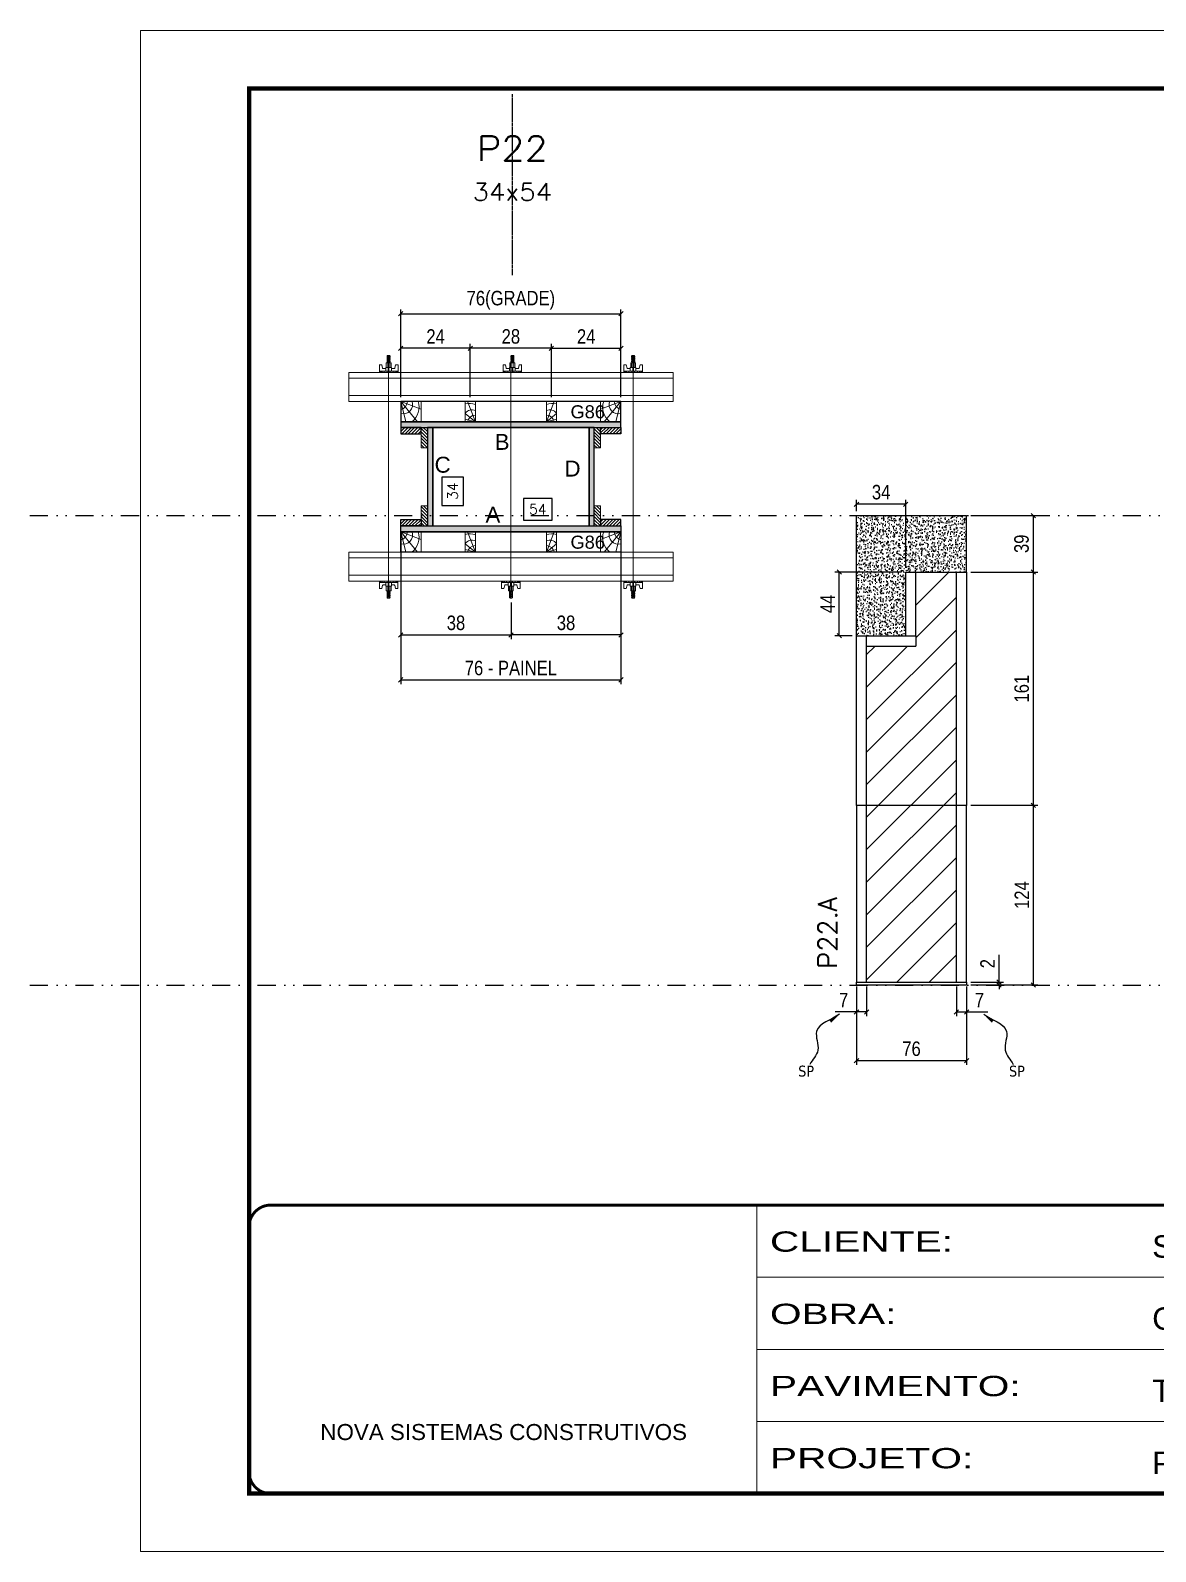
# Model space of a CAD drawing. Extents: x 13770 to 23315, y 867 to 16997.
# Drawn here: x 15908 to 16686, y 8907 to 9957 of the extents above; entities that cross this region are included whole.
import ezdxf
from ezdxf.enums import TextEntityAlignment as Align

# ---------------------------------------------------------------- set-up
doc = ezdxf.new("R2010")
doc.units = 0
for name, pattern in [('CONTINUO', [0]), ('DASHED', [0.75, 0.5, -0.25]), ('DIVIDE2', [0.625, 0.25, -0.125, 0, -0.125, 0, -0.125]), ('HIDDEN', [0.375, 0.25, -0.125])]:
    doc.linetypes.add(name, pattern=pattern)
for name, color, linetype in [('CHAPA', 1, 'Continuous'), ('COTA', 241, 'Continuous'), ('MEIO_PONT', 93, 'Continuous'), ('Nível', 160, 'Continuous'), ('Painéis', 200, 'Continuous'), ('SARR_2.2x7', 40, 'Continuous'), ('SARRAFO', 251, 'Continuous'), ('Sarrafo de Pressão', 42, 'HIDDEN'), ('texto', 7, 'Continuous'), ('Texto de Titulo', 7, 'Continuous'), ('Texto Qtd Sarr', 242, 'Continuous'), ('TEXTO_GERAL', 7, 'Continuous')]:
    doc.layers.add(name, color=color, linetype=linetype)
for name, color, linetype, lineweight in [('Folhas', 255, 'Continuous', 9), ('Hachura', 251, 'Continuous', 9), ('Madeira', 126, 'Continuous', 18), ('Perfil Metálico', 224, 'Continuous', 18), ('SARRAFO DE PRESSAO', 251, 'DASHED', 9), ('Texto Seção', 7, 'Continuous', 15)]:
    doc.layers.add(name, color=color, linetype=linetype, lineweight=lineweight)
doc.styles.add('ARIAL', font='arial.ttf')
doc.styles.add('COTA TECNICA', font='techl___.ttf', dxfattribs={"height": 10})
doc.styles.add('COTA TECNICA 2X', font='techl___.ttf', dxfattribs={"height": 10})
doc.styles.add('COTA TECNICA-50', font='techl___.ttf', dxfattribs={"height": 10})
doc.styles.add('REGUA-120', font='ROMANS.shx', dxfattribs={"height": 15})
doc.styles.add('ROMANS', font='romans.shx')
doc.styles.add('SANSSERIF', font='sas_____.pfb')
doc.styles.get("Standard").update_dxf_attribs({"font": 'arial.ttf'})
doc.styles.add('Tecnologia', font='')
doc.styles.get('Tecnologia').set_extended_font_data('Forgotten Futurist')
doc.dimstyles.new('COTA PAINEL-50', dxfattribs={"dimtxt": 10, "dimasz": 3, "dimexe": 3, "dimexo": 3, "dimgap": 3, "dimtad": 1, "dimdec": 1, "dimzin": 12, "dimdsep": 46, "dimtxsty": 'COTA TECNICA-50', "dimblk1": 'OBLIQUE', "dimblk2": 'OBLIQUE', "dimsah": 1, "dimcen": 0.9, "dimclrd": 4, "dimclre": 4, "dimclrt": 240, "dimadec": 1, "dimazin": 3, "dimtfac": 1, "dimtdec": 1, "dimtmove": 0, "dimatfit": 3, "dimfxl": 1, "dimtolj": 1, "dimtzin": 12, "dimarcsym": 0})
doc.dimstyles.new('PAINEL', dxfattribs={"dimtxt": 10, "dimasz": 3, "dimexe": 3, "dimexo": 3, "dimgap": 3, "dimtad": 1, "dimdec": 1, "dimzin": 12, "dimdsep": 46, "dimtxsty": 'COTA TECNICA', "dimblk1": 'OBLIQUE', "dimblk2": 'OBLIQUE', "dimsah": 1, "dimcen": 0.9, "dimclrd": 4, "dimclre": 4, "dimclrt": 240, "dimadec": 1, "dimazin": 3, "dimtfac": 1, "dimtdec": 1, "dimtmove": 0, "dimatfit": 3, "dimfxl": 1, "dimtolj": 1, "dimtzin": 12, "dimarcsym": 0})
doc.dimstyles.new('SECAO PILAR', dxfattribs={"dimtxt": 10, "dimasz": 3, "dimexe": 3, "dimexo": 3, "dimgap": 3, "dimtad": 1, "dimdec": 1, "dimlfac": 0.5, "dimzin": 12, "dimdsep": 46, "dimtxsty": 'COTA TECNICA 2X', "dimblk1": 'OBLIQUE', "dimblk2": 'OBLIQUE', "dimsah": 1, "dimcen": 0.9, "dimclrd": 256, "dimclre": 256, "dimclrt": 256, "dimadec": 1, "dimazin": 3, "dimtfac": 1, "dimtdec": 1, "dimtmove": 0, "dimatfit": 3, "dimfxl": 1, "dimtolj": 1, "dimtzin": 12, "dimarcsym": 0})
doc.dimstyles.new('SECÇÃO 2', dxfattribs={"dimtxt": 7, "dimasz": 6, "dimexe": 0.18, "dimexo": 2, "dimgap": -4, "dimtad": 3, "dimdec": 1, "dimlfac": 0.5, "dimzin": 12, "dimdsep": 46, "dimtxsty": 'ROMANS', "dimblk": 'ARCHTICK', "dimcen": 0.09, "dimse1": 1, "dimse2": 1, "dimsd1": 1, "dimsd2": 1, "dimclrd": 180, "dimclre": 5, "dimclrt": 1, "dimadec": 0, "dimazin": 3, "dimtfac": 1, "dimtdec": 1, "dimtofl": 0, "dimtmove": 0, "dimatfit": 3, "dimldrblk": 'ARCHTICK', "dimfxl": 1, "dimtolj": 1, "dimtzin": 0, "dimarcsym": 0})
doc.dimstyles.get("Standard").update_dxf_attribs({"dimtxt": 0.18, "dimasz": 0.18, "dimexe": 0.18, "dimexo": 0.0625, "dimgap": 0.09, "dimtad": 0, "dimtih": 1, "dimtoh": 1, "dimdec": 4, "dimzin": 0, "dimdsep": 46, "dimtxsty": 'Standard', "dimcen": 0.09, "dimadec": 0, "dimazin": 0, "dimtfac": 1, "dimtdec": 4, "dimtofl": 0, "dimtmove": 0, "dimatfit": 3, "dimfxl": 1, "dimtolj": 1, "dimtzin": 0, "dimarcsym": 0})
pattern_1 = [(135, (-6713.0841, 18806.939), (-1.12253202, -1.12253202), [])]
pattern_2 = [(135, (-6735.0841, 18806.939), (-1.12253202, -1.12253202), [])]

# ---------------------------------------------------------------- blocks, each defined once
blk = doc.blocks.new('9999999999')
at = {"color": 30, "linetype": 'CONTINUO'}
for p, q in [((98564.6, 34230.2), (98564.6, 34429.4)), ((98564.6, 34379.6), (99584, 34379.6)), ((98564.6, 34329.8), (99488, 34329.8)), ((99584, 34329.8), (99488, 34329.8)), ((99488, 34329.8), (99488, 34230.2)), ((98564.6, 34280), (99488, 34280))]:
    blk.add_line(p, q, dxfattribs=at)
at = {"color": 30, "linetype": 'CONTINUO', "const_width": 2}
blk.add_lwpolyline([(99584, 34230.2), (99584, 34414.4, 0.414214), (99569, 34429.4), (98229, 34429.4, 0.414214), (98214, 34414.4), (98214, 34245.2, 0.414214), (98229, 34230.2), (99584, 34230.2)], format="xyb", dxfattribs=at)
at = {"layer": 'Folhas'}
blk.add_lwpolyline([(98139, 34190.2), (99624, 34190.2), (99624, 35240.2), (98139, 35240.2)], close=True, dxfattribs=at)
at = {"layer": 'Folhas', "color": 30, "const_width": 3}
blk.add_lwpolyline([(98214, 34230.2), (99584, 34230.2), (99584, 35200.2), (98214, 35200.2)], close=True, dxfattribs=at)
at = {"color": 7, "linetype": 'Continuous', "ltscale": 5, "style": 'ARIAL'}
for s, height, p in [('SCHWARTZ', 15.48, (98837.7, 34393.1)), ('GWT', 15.48, (98837.7, 34343.3)), ('TIPO (3°/4°PAVIMENTO)', 15.483, (98837.7, 34293.5)), ('NOVA SISTEMAS CONSTRUTIVOS', 11.059, (98263.2, 34267.2)), ('PILARES', 15.48, (98837.7, 34243.7))]:
    blk.add_text(s, height=height, dxfattribs=at).set_placement(p)
at = {"layer": 'Folhas', "color": 7, "style": 'Tecnologia', "width": 1.5}
for s, p in [('CLIENTE:', (98573.7, 34397.2)), ('OBRA:', (98573.7, 34347.3)), ('PAVIMENTO:', (98573.7, 34297.5)), ('PROJETO:', (98573.7, 34247.7))]:
    blk.add_text(s, height=14, dxfattribs=at).set_placement(p)
blk = doc.blocks.new('*D466')
at = {"layer": 'COTA', "color": 180, "lineweight": -2, "transparency": 16777216}
for p, q in [((16268.8, 9634), (16249.1, 9634)), ((16249.1, 9634), (16249.1, 9619)), ((16268.8, 9619), (16268.8, 9634)), ((16249.1, 9619), (16268.8, 9619))]:
    blk.add_line(p, q, dxfattribs=at)
at = {"layer": 'Defpoints', "color": 0, "transparency": 16777216}
for p in [(16186.3, 9615), (16294.3, 9615), (16294.3, 9615)]:
    blk.add_point(p, dxfattribs=at)
at = {"layer": 'COTA', "color": 1, "transparency": 16777216, "insert": (16258.9, 9626.5), "char_height": 7, "attachment_point": 5, "style": 'ROMANS'}
blk.add_mtext('\\A1;54', dxfattribs=at)
blk = doc.blocks.new('_ArchTick')
at = {"color": 0, "linetype": 'ByBlock', "const_width": 0.15}
blk.add_lwpolyline([(-0.5, -0.5), (0.5, 0.5)], dxfattribs=at)
blk = doc.blocks.new('_Oblique')
at = {"color": 0, "linetype": 'ByBlock', "lineweight": -2}
blk.add_line((-0.5, -0.5), (0.5, 0.5), dxfattribs=at)
blk = doc.blocks.new('*D467')
at = {"layer": 'COTA', "lineweight": -2, "transparency": 16777216}
for p, q in [((16164.3, 9608), (16164.3, 9505.8)), ((16316.3, 9608), (16316.3, 9505.8)), ((16164.3, 9508.8), (16316.3, 9508.8))]:
    blk.add_line(p, q, dxfattribs=at)
at = {"layer": 'Defpoints', "color": 0, "transparency": 16777216}
for p in [(16164.3, 9611), (16316.3, 9611), (16316.3, 9508.8)]:
    blk.add_point(p, dxfattribs=at)
at = {"layer": 'COTA', "lineweight": -2, "transparency": 16777216, "xscale": 3, "yscale": 3, "zscale": 3, "rotation": 180}
blk.add_blockref('_Oblique', (16164.3, 9508.8), dxfattribs=at)
at = {"layer": 'COTA', "lineweight": -2, "transparency": 16777216, "xscale": 3, "yscale": 3, "zscale": 3}
blk.add_blockref('_Oblique', (16316.3, 9508.8), dxfattribs=at)
at = {"layer": 'COTA', "transparency": 16777216, "insert": (16240.3, 9516.9), "char_height": 10, "attachment_point": 5, "style": 'COTA TECNICA 2X'}
blk.add_mtext('\\A1;76 - PAINEL', dxfattribs=at)
blk = doc.blocks.new('*D468')
at = {"layer": 'COTA', "lineweight": -2, "transparency": 16777216}
for p, q in [((16164.3, 9574), (16164.3, 9536.8)), ((16240.4, 9562.2), (16240.4, 9536.8)), ((16164.3, 9539.8), (16240.4, 9539.8))]:
    blk.add_line(p, q, dxfattribs=at)
at = {"layer": 'Defpoints', "color": 0, "transparency": 16777216}
for p in [(16164.3, 9577), (16240.4, 9565.2), (16240.4, 9539.8)]:
    blk.add_point(p, dxfattribs=at)
at = {"layer": 'COTA', "lineweight": -2, "transparency": 16777216, "xscale": 3, "yscale": 3, "zscale": 3, "rotation": 180}
blk.add_blockref('_Oblique', (16164.3, 9539.8), dxfattribs=at)
at = {"layer": 'COTA', "lineweight": -2, "transparency": 16777216, "xscale": 3, "yscale": 3, "zscale": 3}
blk.add_blockref('_Oblique', (16240.4, 9539.8), dxfattribs=at)
at = {"layer": 'COTA', "transparency": 16777216, "insert": (16202.4, 9548.1), "char_height": 10, "attachment_point": 5, "style": 'COTA TECNICA 2X'}
blk.add_mtext('\\A1;38', dxfattribs=at)
blk = doc.blocks.new('*D469')
at = {"layer": 'COTA', "lineweight": -2, "transparency": 16777216}
for p, q in [((16316.3, 9574), (16316.3, 9536.8)), ((16240.4, 9562.2), (16240.4, 9536.8)), ((16316.3, 9539.8), (16240.4, 9539.8))]:
    blk.add_line(p, q, dxfattribs=at)
at = {"layer": 'Defpoints', "color": 0, "transparency": 16777216}
for p in [(16316.3, 9577), (16240.4, 9565.2), (16240.4, 9539.8)]:
    blk.add_point(p, dxfattribs=at)
at = {"layer": 'COTA', "lineweight": -2, "transparency": 16777216, "xscale": 3, "yscale": 3, "zscale": 3, "rotation": 180}
blk.add_blockref('_Oblique', (16240.4, 9539.8), dxfattribs=at)
at = {"layer": 'COTA', "lineweight": -2, "transparency": 16777216, "xscale": 3, "yscale": 3, "zscale": 3}
blk.add_blockref('_Oblique', (16316.3, 9539.8), dxfattribs=at)
at = {"layer": 'COTA', "transparency": 16777216, "insert": (16278.4, 9548.1), "char_height": 10, "attachment_point": 5, "style": 'COTA TECNICA 2X'}
blk.add_mtext('\\A1;38', dxfattribs=at)
blk = doc.blocks.new('*D470')
at = {"layer": 'COTA', "color": 180, "lineweight": -2, "transparency": 16777216}
for p, q in [((16207.6, 9648.8), (16192.6, 9648.8)), ((16192.6, 9648.8), (16192.6, 9629.2)), ((16207.6, 9629.2), (16207.6, 9648.8)), ((16192.6, 9629.2), (16207.6, 9629.2))]:
    blk.add_line(p, q, dxfattribs=at)
at = {"layer": 'Defpoints', "color": 0, "transparency": 16777216}
for p in [(16186.3, 9683), (16211.6, 9683), (16186.3, 9615)]:
    blk.add_point(p, dxfattribs=at)
at = {"layer": 'COTA', "color": 1, "transparency": 16777216, "insert": (16200.1, 9639), "char_height": 7, "attachment_point": 5, "rotation": 90, "style": 'ROMANS'}
blk.add_mtext('\\A1;34', dxfattribs=at)
blk = doc.blocks.new('titulo1')
at = {"layer": 'Defpoints', "color": 252, "linetype": 'HIDDEN', "ltscale": 2}
blk.add_line((0, 0), (0, 125), dxfattribs=at)
at = {"layer": 'Defpoints', "style": 'ROMANS', "oblique": 15}
blk.add_attdef('FOLHA', text='', height=10, dxfattribs=at).set_placement((0, 15.6), align=Align.MIDDLE_CENTER)
at = {"layer": 'Texto Qtd Sarr', "color": 3, "style": 'ROMANS', "oblique": 15}
for tag, height, p in [('TITULO', 17, (0, 71.4)), ('SEÇÃO', 12, (0, 41.5))]:
    blk.add_attdef(tag, text='', height=height, dxfattribs=at).set_placement(p, align=Align.MIDDLE_CENTER)
blk = doc.blocks.new('PONTALETE')
at = {"layer": 'Madeira'}
for q in [(2.71, 7), (7, 5.76), (7, 1.74)]:
    blk.add_line((0, 0), q, dxfattribs=at)
blk.add_lwpolyline([(0, 0), (7, 0), (7, 7), (0, 7)], close=True, dxfattribs=at)
for centre, radius, start, end in [((2.04, 0.06), 6.23, 37.2818, 109.0913), ((1.09, 0.9), 3.19, 343.603, 109.9847), ((-0.21, -0.78), 3.09, 14.6322, 86.0383)]:
    blk.add_arc(centre, radius, start, end, dxfattribs=at)
blk = doc.blocks.new('*D471')
at = {"layer": 'COTA', "lineweight": -2, "transparency": 16777216}
for p, q in [((16164.3, 9704), (16164.3, 9764.5)), ((16164.3, 9761.5), (16316.3, 9761.5)), ((16316.3, 9704), (16316.3, 9764.5))]:
    blk.add_line(p, q, dxfattribs=at)
at = {"layer": 'Defpoints', "color": 0, "transparency": 16777216}
for p in [(16316.3, 9761.5), (16164.3, 9701), (16316.3, 9701)]:
    blk.add_point(p, dxfattribs=at)
at = {"layer": 'COTA', "lineweight": -2, "transparency": 16777216, "xscale": 3, "yscale": 3, "zscale": 3, "rotation": 180}
blk.add_blockref('_Oblique', (16164.3, 9761.5), dxfattribs=at)
at = {"layer": 'COTA', "lineweight": -2, "transparency": 16777216, "xscale": 3, "yscale": 3, "zscale": 3}
blk.add_blockref('_Oblique', (16316.3, 9761.5), dxfattribs=at)
at = {"layer": 'COTA', "transparency": 16777216, "insert": (16240.3, 9770.8), "char_height": 10, "attachment_point": 5, "style": 'COTA TECNICA 2X'}
blk.add_mtext('\\A1;76(GRADE)', dxfattribs=at)
blk = doc.blocks.new('MEIO PONTALETE')
at = {"layer": 'Madeira'}
for q in [(2.71, 7), (3.5, 2.88), (3.5, 0.87)]:
    blk.add_line((0, 0), q, dxfattribs=at)
blk.add_lwpolyline([(0, 0), (3.5, 0), (3.5, 7), (0, 7)], close=True, dxfattribs=at)
for centre, radius, start, end in [((2.04, 0.06), 6.23, 76.4499, 109.0913), ((1.09, 0.9), 3.19, 40.9063, 109.9847), ((-0.21, -0.78), 3.09, 14.6322, 86.0383)]:
    blk.add_arc(centre, radius, start, end, dxfattribs=at)
blk = doc.blocks.new('*D472')
at = {"layer": 'COTA', "lineweight": -2, "transparency": 16777216}
for p, q in [((16268.3, 9704), (16268.3, 9740.7)), ((16268.3, 9737.7), (16316.3, 9737.7)), ((16316.3, 9704), (16316.3, 9740.7))]:
    blk.add_line(p, q, dxfattribs=at)
at = {"layer": 'Defpoints', "color": 0, "transparency": 16777216}
for p in [(16316.3, 9737.7), (16268.3, 9701), (16316.3, 9701)]:
    blk.add_point(p, dxfattribs=at)
at = {"layer": 'COTA', "lineweight": -2, "transparency": 16777216, "xscale": 3, "yscale": 3, "zscale": 3, "rotation": 180}
blk.add_blockref('_Oblique', (16268.3, 9737.7), dxfattribs=at)
at = {"layer": 'COTA', "lineweight": -2, "transparency": 16777216, "xscale": 3, "yscale": 3, "zscale": 3}
blk.add_blockref('_Oblique', (16316.3, 9737.7), dxfattribs=at)
at = {"layer": 'COTA', "transparency": 16777216, "insert": (16292.3, 9745.8), "char_height": 10, "attachment_point": 5, "style": 'COTA TECNICA 2X'}
blk.add_mtext('\\A1;24', dxfattribs=at)
blk = doc.blocks.new('*D484')
at = {"layer": 'COTA', "lineweight": -2, "transparency": 16777216}
for p, q in [((16212.3, 9704), (16212.3, 9740.7)), ((16268.3, 9737.7), (16212.3, 9737.7)), ((16268.3, 9704), (16268.3, 9740.7))]:
    blk.add_line(p, q, dxfattribs=at)
at = {"layer": 'Defpoints', "color": 0, "transparency": 16777216}
for p in [(16212.3, 9737.7), (16212.3, 9701), (16268.3, 9701)]:
    blk.add_point(p, dxfattribs=at)
at = {"layer": 'COTA', "lineweight": -2, "transparency": 16777216, "xscale": 3, "yscale": 3, "zscale": 3, "rotation": 180}
blk.add_blockref('_Oblique', (16212.3, 9737.7), dxfattribs=at)
at = {"layer": 'COTA', "lineweight": -2, "transparency": 16777216, "xscale": 3, "yscale": 3, "zscale": 3}
blk.add_blockref('_Oblique', (16268.3, 9737.7), dxfattribs=at)
at = {"layer": 'COTA', "transparency": 16777216, "insert": (16240.3, 9745.8), "char_height": 10, "attachment_point": 5, "style": 'COTA TECNICA 2X'}
blk.add_mtext('\\A1;28', dxfattribs=at)
blk = doc.blocks.new('*D485')
at = {"layer": 'COTA', "linetype": 'ByBlock', "lineweight": -2, "transparency": 16777216}
for p, q in [((16164.3, 9704), (16164.3, 9740.7)), ((16212.3, 9737.7), (16164.3, 9737.7)), ((16212.3, 9704), (16212.3, 9740.7))]:
    blk.add_line(p, q, dxfattribs=at)
at = {"layer": 'Defpoints', "color": 0, "linetype": 'ByBlock', "transparency": 16777216}
for p in [(16164.3, 9737.7), (16164.3, 9701), (16212.3, 9701)]:
    blk.add_point(p, dxfattribs=at)
at = {"layer": 'COTA', "linetype": 'ByBlock', "lineweight": -2, "transparency": 16777216, "xscale": 3, "yscale": 3, "zscale": 3, "rotation": 180}
blk.add_blockref('_Oblique', (16164.3, 9737.7), dxfattribs=at)
at = {"layer": 'COTA', "linetype": 'ByBlock', "lineweight": -2, "transparency": 16777216, "xscale": 3, "yscale": 3, "zscale": 3}
blk.add_blockref('_Oblique', (16212.3, 9737.7), dxfattribs=at)
at = {"layer": 'COTA', "linetype": 'ByBlock', "transparency": 16777216, "insert": (16188.3, 9745.8), "char_height": 10, "attachment_point": 5, "style": 'COTA TECNICA 2X'}
blk.add_mtext('\\A1;24', dxfattribs=at)
blk = doc.blocks.new('C')
at = {"layer": 'Hachura', "color": 0}
for p, q in [((0, 3.22), (0, -3.22)), ((0.45, 3.22), (0, 3.22)), ((0.46, 3.16), (0, 3.16)), ((0.46, 3.05), (0, 3.05)), ((0.46, 2.88), (0, 2.88)), ((0, 2.75), (0, -1.16)), ((0.46, 2.65), (0, 2.65)), ((0.46, 2.23), (0, 2.23)), ((0.46, 1.51), (0, 1.51)), ((0.39, 0.49), (0.17, 0.49)), ((0.45, -3.23), (0.45, 3.22)), ((0.45, 3.22), (2.58, 3.22)), ((1.74, 0.97), (0.45, 0.97)), ((1.45, 0.1), (0.45, 0.1)), ((1.35, 1.94), (1.35, 0.96)), ((2.58, 2.39), (1.47, 2.09)), ((1.74, -0.97), (1.74, 0.97)), ((1.74, 0.97), (1.74, 0.84)), ((1.74, 0.97), (1.74, 0.84)), ((1.74, 0.84), (3.35, 0.84)), ((3.35, 0.45), (1.74, 0.45)), ((2.58, 3.22), (2.58, 2.39)), ((3.32, 0.84), (3.32, -0.84)), ((3.35, 0.84), (3.35, -0.84)), ((3.68, 0.45), (3.35, 0.45)), ((3.84, -0.52), (3.35, 0.45)), ((3.35, 0.06), (3.67, -0.57)), ((3.68, 0.45), (4.16, -0.52)), ((3.72, 0.5), (4.25, -0.57)), ((4.37, -0.55), (3.83, 0.53)), ((4.15, 0.45), (3.93, 0.45)), ((4.42, -0.52), (3.93, 0.45)), ((4.15, 0.45), (4.26, 0.45)), ((4.26, 0.45), (4.74, -0.52)), ((4.3, 0.5), (4.83, -0.57)), ((4.95, -0.55), (4.41, 0.53)), ((4.51, 0.45), (4.84, 0.45)), ((5, -0.52), (4.51, 0.45)), ((4.84, 0.45), (5.32, -0.52)), ((4.88, 0.5), (5.41, -0.57)), ((5.53, -0.55), (4.99, 0.53)), ((5.58, -0.52), (5.09, 0.45)), ((5.42, 0.45), (5.09, 0.45)), ((5.58, -0.52), (5.09, 0.45)), ((5.42, 0.45), (5.74, -0.19)), ((5.46, 0.5), (5.74, -0.07)), ((5.74, 0.19), (5.57, 0.53)), ((5.74, 0.32), (5.68, 0.45)), ((5.68, 0.45), (5.74, 0.45)), ((5.74, 0.45), (5.9, 0.29)), ((5.74, 0.45), (5.74, -0.52)), ((5.9, -0.36), (5.9, 0.29)), ((0.45, 0), (0, 0)), ((0.46, -1.52), (0, -1.52)), ((0.46, -2.23), (0, -2.23)), ((0.46, -2.65), (0, -2.65)), ((0.46, -2.88), (0, -2.88)), ((0.46, -3.05), (0, -3.05)), ((0.46, -3.16), (0, -3.16)), ((0, -3.22), (2.57, -3.22)), ((0.08, -0.48), (0.29, -0.48)), ((0.29, -0.48), (0.4, -0.48)), ((0.45, 0), (0.45, -0.97)), ((0.45, -0.16), (1.45, -0.16)), ((0.45, -0.65), (0.45, -0.32)), ((0.45, -3.23), (0.45, -0.65)), ((0.45, -0.97), (1.74, -0.97)), ((1.35, -1.94), (1.35, -0.97)), ((2.58, -2.39), (1.47, -2.1)), ((3.35, -0.32), (1.74, -0.32)), ((3.35, -0.84), (1.74, -0.84)), ((2.58, -3.23), (2.58, -2.39)), ((3.35, -0.07), (3.58, -0.52)), ((3.35, -0.52), (3.58, -0.52)), ((3.84, -0.52), (4.16, -0.52)), ((4.42, -0.52), (4.74, -0.52)), ((4.63, -0.52), (4.74, -0.52)), ((5, -0.52), (5.32, -0.52)), ((5.58, -0.52), (5.74, -0.52)), ((5.74, -0.52), (5.9, -0.36)), ((5.74, -0.52), (5.74, -0.52))]:
    blk.add_line(p, q, dxfattribs=at)
for centre, radius, start, end in [((1.52, 1.94), 0.161, 104.7436, 180), ((1.44, -0.03), 0.129, 272.695, 87.305), ((3.81, 0.39), 0.143, 25.5688, 154.4312), ((4.39, 0.39), 0.143, 25.5688, 154.4312), ((4.97, 0.39), 0.143, 25.5688, 154.4312), ((5.55, 0.39), 0.143, 25.5688, 154.4312), ((0.17, -0.37), 0.174, 221.744, 317.8592), ((1.52, -1.94), 0.161, 180, 255.2564), ((3.71, -0.4), 0.174, 222.1408, 318.256), ((4.29, -0.4), 0.174, 222.1408, 318.256), ((4.87, -0.4), 0.174, 222.1408, 318.256), ((5.45, -0.4), 0.174, 222.1408, 318.256), ((5.61, -0.4), 0.174, 317.8592, 318.256)]:
    blk.add_arc(centre, radius, start, end, dxfattribs=at)
blk = doc.blocks.new('*D473')
at = {"layer": 'COTA', "color": 4, "lineweight": -2, "transparency": 16777216}
for p, q in [((16479, 9297.2), (16479, 9243)), ((16555, 9297.2), (16555, 9243)), ((16479, 9246), (16555, 9246))]:
    blk.add_line(p, q, dxfattribs=at)
at = {"layer": 'Defpoints', "color": 0, "transparency": 16777216}
for p in [(16479, 9300.2), (16555, 9300.2), (16555, 9246)]:
    blk.add_point(p, dxfattribs=at)
at = {"layer": 'COTA', "color": 4, "lineweight": -2, "transparency": 16777216, "xscale": 3, "yscale": 3, "zscale": 3, "rotation": 180}
blk.add_blockref('_Oblique', (16479, 9246), dxfattribs=at)
at = {"layer": 'COTA', "color": 4, "lineweight": -2, "transparency": 16777216, "xscale": 3, "yscale": 3, "zscale": 3}
blk.add_blockref('_Oblique', (16555, 9246), dxfattribs=at)
at = {"layer": 'COTA', "color": 240, "transparency": 16777216, "insert": (16517, 9254.1), "char_height": 10, "attachment_point": 5, "style": 'COTA TECNICA'}
blk.add_mtext('\\A1;76', dxfattribs=at)
blk = doc.blocks.new('*D474')
at = {"layer": 'COTA', "color": 4, "lineweight": -2, "transparency": 16777216}
for p, q in [((16558, 9422.2), (16604.2, 9422.2)), ((16601.2, 9298.2), (16601.2, 9422.2)), ((16558, 9298.2), (16604.2, 9298.2))]:
    blk.add_line(p, q, dxfattribs=at)
at = {"layer": 'Defpoints', "color": 0, "transparency": 16777216}
for p in [(16555, 9422.2), (16601.2, 9422.2), (16555, 9298.2)]:
    blk.add_point(p, dxfattribs=at)
at = {"layer": 'COTA', "color": 4, "lineweight": -2, "transparency": 16777216, "xscale": 3, "yscale": 3, "zscale": 3}
for p, rotation in [((16601.2, 9422.2), 90), ((16601.2, 9298.2), 270)]:
    blk.add_blockref('_Oblique', p, dxfattribs=dict(at, rotation=rotation))
at = {"layer": 'COTA', "color": 240, "transparency": 16777216, "insert": (16593.2, 9360.2), "char_height": 10, "attachment_point": 5, "rotation": 90, "style": 'COTA TECNICA-50'}
blk.add_mtext('\\A1;124', dxfattribs=at)
blk = doc.blocks.new('*D475')
at = {"layer": 'COTA', "color": 4, "lineweight": -2, "transparency": 16777216}
for p, q in [((16577.5, 9300.2), (16577.5, 9319)), ((16558, 9300.2), (16580.5, 9300.2)), ((16558, 9298.2), (16580.5, 9298.2)), ((16577.5, 9298.2), (16577.5, 9300.2)), ((16577.5, 9298.2), (16577.5, 9295.2))]:
    blk.add_line(p, q, dxfattribs=at)
at = {"layer": 'Defpoints', "color": 0, "transparency": 16777216}
for p in [(16555, 9300.2), (16555, 9298.2), (16577.5, 9298.2)]:
    blk.add_point(p, dxfattribs=at)
at = {"layer": 'COTA', "color": 4, "lineweight": -2, "transparency": 16777216, "xscale": 3, "yscale": 3, "zscale": 3}
for p, rotation in [((16577.5, 9300.2), 270), ((16577.5, 9298.2), 90)]:
    blk.add_blockref('_Oblique', p, dxfattribs=dict(at, rotation=rotation))
at = {"layer": 'COTA', "color": 240, "transparency": 16777216, "insert": (16569.5, 9312.9), "char_height": 10, "attachment_point": 5, "rotation": 90, "style": 'COTA TECNICA-50'}
blk.add_mtext('\\A1;2', dxfattribs=at)
blk = doc.blocks.new('*D476')
at = {"layer": 'COTA', "color": 4, "lineweight": -2, "transparency": 16777216}
for p, q in [((16479, 9295.2), (16479, 9276.6)), ((16486, 9297.2), (16486, 9276.6)), ((16479, 9279.6), (16464.3, 9279.6)), ((16486, 9279.6), (16479, 9279.6))]:
    blk.add_line(p, q, dxfattribs=at)
at = {"layer": 'Defpoints', "color": 0, "transparency": 16777216}
for p in [(16479, 9298.2), (16486, 9300.2), (16479, 9279.6)]:
    blk.add_point(p, dxfattribs=at)
at = {"layer": 'COTA', "color": 4, "lineweight": -2, "transparency": 16777216, "xscale": 3, "yscale": 3, "zscale": 3, "rotation": 180}
blk.add_blockref('_Oblique', (16479, 9279.6), dxfattribs=at)
at = {"layer": 'COTA', "color": 4, "lineweight": -2, "transparency": 16777216, "xscale": 3, "yscale": 3, "zscale": 3}
blk.add_blockref('_Oblique', (16486, 9279.6), dxfattribs=at)
at = {"layer": 'COTA', "color": 240, "transparency": 16777216, "insert": (16470.1, 9287.7), "char_height": 10, "attachment_point": 5, "style": 'COTA TECNICA-50'}
blk.add_mtext('\\A1;7', dxfattribs=at)
blk = doc.blocks.new('*D477')
at = {"layer": 'COTA', "color": 4, "lineweight": -2, "transparency": 16777216}
for p, q in [((16548, 9297.2), (16548, 9276.6)), ((16555, 9295.2), (16555, 9276.6)), ((16548, 9279.6), (16555, 9279.6)), ((16555, 9279.6), (16569.7, 9279.6))]:
    blk.add_line(p, q, dxfattribs=at)
at = {"layer": 'Defpoints', "color": 0, "transparency": 16777216}
for p in [(16548, 9300.2), (16555, 9298.2), (16555, 9279.6)]:
    blk.add_point(p, dxfattribs=at)
at = {"layer": 'COTA', "color": 4, "lineweight": -2, "transparency": 16777216, "xscale": 3, "yscale": 3, "zscale": 3, "rotation": 180}
blk.add_blockref('_Oblique', (16548, 9279.6), dxfattribs=at)
at = {"layer": 'COTA', "color": 4, "lineweight": -2, "transparency": 16777216, "xscale": 3, "yscale": 3, "zscale": 3}
blk.add_blockref('_Oblique', (16555, 9279.6), dxfattribs=at)
at = {"layer": 'COTA', "color": 240, "transparency": 16777216, "insert": (16563.9, 9287.7), "char_height": 10, "attachment_point": 5, "style": 'COTA TECNICA-50'}
blk.add_mtext('\\A1;7', dxfattribs=at)
blk = doc.blocks.new('*D486')
at = {"layer": 'COTA', "color": 4, "lineweight": -2, "transparency": 16777216}
for p, q in [((16558, 9583.2), (16604.2, 9583.2)), ((16601.2, 9422.2), (16601.2, 9583.2)), ((16558, 9422.2), (16604.2, 9422.2))]:
    blk.add_line(p, q, dxfattribs=at)
at = {"layer": 'Defpoints', "color": 0, "transparency": 16777216}
for p in [(16555, 9583.2), (16601.2, 9583.2), (16555, 9422.2)]:
    blk.add_point(p, dxfattribs=at)
at = {"layer": 'COTA', "color": 4, "lineweight": -2, "transparency": 16777216, "xscale": 3, "yscale": 3, "zscale": 3}
for p, rotation in [((16601.2, 9583.2), 90), ((16601.2, 9422.2), 270)]:
    blk.add_blockref('_Oblique', p, dxfattribs=dict(at, rotation=rotation))
at = {"layer": 'COTA', "color": 240, "transparency": 16777216, "insert": (16593.1, 9502.7), "char_height": 10, "attachment_point": 5, "rotation": 90, "style": 'COTA TECNICA'}
blk.add_mtext('\\A1;161', dxfattribs=at)
blk = doc.blocks.new('*D487')
at = {"layer": 'COTA', "color": 4, "lineweight": -2, "transparency": 16777216}
for p, q in [((16558, 9622.2), (16604.2, 9622.2)), ((16601.2, 9583.2), (16601.2, 9622.2)), ((16558, 9583.2), (16604.2, 9583.2))]:
    blk.add_line(p, q, dxfattribs=at)
at = {"layer": 'Defpoints', "color": 0, "transparency": 16777216}
for p in [(16555, 9622.2), (16601.2, 9622.2), (16555, 9583.2)]:
    blk.add_point(p, dxfattribs=at)
at = {"layer": 'COTA', "color": 4, "lineweight": -2, "transparency": 16777216, "xscale": 3, "yscale": 3, "zscale": 3}
for p, rotation in [((16601.2, 9622.2), 90), ((16601.2, 9583.2), 270)]:
    blk.add_blockref('_Oblique', p, dxfattribs=dict(at, rotation=rotation))
at = {"layer": 'COTA', "color": 240, "transparency": 16777216, "insert": (16593, 9602.7), "char_height": 10, "attachment_point": 5, "rotation": 90, "style": 'COTA TECNICA'}
blk.add_mtext('\\A1;39', dxfattribs=at)
blk = doc.blocks.new('*D488')
at = {"layer": 'COTA', "color": 4, "lineweight": -2, "transparency": 16777216}
for p, q in [((16479, 9625.2), (16479, 9633)), ((16513, 9630), (16479, 9630)), ((16513, 9586.2), (16513, 9633))]:
    blk.add_line(p, q, dxfattribs=at)
at = {"layer": 'Defpoints', "color": 0, "transparency": 16777216}
for p in [(16479, 9630), (16479, 9622.2), (16513, 9583.2)]:
    blk.add_point(p, dxfattribs=at)
at = {"layer": 'COTA', "color": 4, "lineweight": -2, "transparency": 16777216, "xscale": 3, "yscale": 3, "zscale": 3, "rotation": 180}
blk.add_blockref('_Oblique', (16479, 9630), dxfattribs=at)
at = {"layer": 'COTA', "color": 4, "lineweight": -2, "transparency": 16777216, "xscale": 3, "yscale": 3, "zscale": 3}
blk.add_blockref('_Oblique', (16513, 9630), dxfattribs=at)
at = {"layer": 'COTA', "color": 240, "transparency": 16777216, "insert": (16496, 9638.3), "char_height": 10, "attachment_point": 5, "style": 'COTA TECNICA'}
blk.add_mtext('\\A1;34', dxfattribs=at)
blk = doc.blocks.new('*D489')
at = {"layer": 'COTA', "color": 4, "lineweight": -2, "transparency": 16777216}
for p, q in [((16510, 9583.2), (16464.1, 9583.2)), ((16467.1, 9539.2), (16467.1, 9583.2)), ((16476, 9539.2), (16464.1, 9539.2))]:
    blk.add_line(p, q, dxfattribs=at)
at = {"layer": 'Defpoints', "color": 0, "transparency": 16777216}
for p in [(16467.1, 9583.2), (16513, 9583.2), (16479, 9539.2)]:
    blk.add_point(p, dxfattribs=at)
at = {"layer": 'COTA', "color": 4, "lineweight": -2, "transparency": 16777216, "xscale": 3, "yscale": 3, "zscale": 3}
for p, rotation in [((16467.1, 9583.2), 90), ((16467.1, 9539.2), 270)]:
    blk.add_blockref('_Oblique', p, dxfattribs=dict(at, rotation=rotation))
at = {"layer": 'COTA', "color": 240, "transparency": 16777216, "insert": (16459.1, 9561.2), "char_height": 10, "attachment_point": 5, "rotation": 90, "style": 'COTA TECNICA'}
blk.add_mtext('\\A1;44', dxfattribs=at)

msp = doc.modelspace()

# ---------------------------------------------------------------- hatches: boundary and pattern name
at = {"layer": 'COTA'}
h = msp.add_hatch(dxfattribs=at)
h.set_pattern_fill('AR-CONC', color=256, scale=0.03)
h.paths.add_polyline_path([(16479, 9622.15), (16479, 9539.15), (16513, 9539.15), (16513, 9583.15), (16555, 9583.15), (16555, 9622.15)])
at = {"layer": 'Hachura'}
h = msp.add_hatch(color=256, dxfattribs=at)
h.dxf.hatch_style = 1
h.paths.add_polyline_path([(16316.32, 9682.99), (16316.32, 9686.99), (16164.32, 9686.99), (16164.32, 9682.99)])
h = msp.add_hatch(color=256, dxfattribs=at)
h.dxf.hatch_style = 1
h.paths.add_polyline_path([(16316.32, 9682.99), (16316.32, 9686.99), (16164.32, 9686.99), (16164.32, 9682.99)])
h = msp.add_hatch(dxfattribs=at)
h.set_pattern_fill('ANSI31', color=256, scale=0.5, angle=180, style=0)
h.set_pattern_definition([(225, (7040.3722, -13246.421), (1.12253202, -1.12253202), [])])
h.paths.add_polyline_path([(16178.32, 9682.99), (16178.32, 9678.59), (16164.32, 9678.59), (16164.32, 9682.99)])
h = msp.add_hatch(dxfattribs=at)
h.set_pattern_fill('ANSI31', color=256, scale=0.5, angle=90, style=0)
h.set_pattern_definition(pattern_1)
h.paths.add_polyline_path([(16178.32, 9668.99), (16182.72, 9668.99), (16182.72, 9682.99), (16178.32, 9682.99)])
h = msp.add_hatch(color=256, dxfattribs=at)
h.dxf.hatch_style = 1
h.paths.add_polyline_path([(16182.72, 9614.99), (16186.32, 9614.99), (16186.32, 9682.99), (16182.72, 9682.99)])
h = msp.add_hatch(color=256, dxfattribs=at)
h.dxf.hatch_style = 1
h.paths.add_polyline_path([(16182.72, 9614.99), (16186.32, 9614.99), (16186.32, 9682.99), (16182.72, 9682.99)])
h = msp.add_hatch(color=256, dxfattribs=at)
h.dxf.hatch_style = 1
h.paths.add_polyline_path([(16294.32, 9614.99), (16297.92, 9614.99), (16297.92, 9682.99), (16294.32, 9682.99)])
h = msp.add_hatch(color=256, dxfattribs=at)
h.dxf.hatch_style = 1
h.paths.add_polyline_path([(16294.32, 9614.99), (16297.92, 9614.99), (16297.92, 9682.99), (16294.32, 9682.99)])
h = msp.add_hatch(dxfattribs=at)
h.set_pattern_fill('ANSI31', color=256, scale=0.5, angle=90, style=0)
h.set_pattern_definition(pattern_2)
h.paths.add_polyline_path([(16302.32, 9668.99), (16297.92, 9668.99), (16297.92, 9682.99), (16302.32, 9682.99)])
h = msp.add_hatch(dxfattribs=at)
h.set_pattern_fill('ANSI31', color=256, scale=0.5, angle=180, style=0)
h.set_pattern_definition([(225, (6813.3722, -13246.421), (1.12253202, -1.12253202), [])])
h.paths.add_polyline_path([(16302.32, 9682.99), (16302.32, 9678.59), (16316.32, 9678.59), (16316.32, 9682.99)])
h = msp.add_hatch(dxfattribs=at)
h.set_pattern_fill('ANSI31', color=256, scale=0.5, angle=90, style=0)
h.set_pattern_definition(pattern_1)
h.paths.add_polyline_path([(16178.32, 9628.99), (16182.72, 9628.99), (16182.72, 9614.99), (16178.32, 9614.99)])
h = msp.add_hatch(dxfattribs=at)
h.set_pattern_fill('ANSI31', color=256, scale=0.5, angle=90, style=0)
h.set_pattern_definition(pattern_2)
h.paths.add_polyline_path([(16302.32, 9628.99), (16297.92, 9628.99), (16297.92, 9614.99), (16302.32, 9614.99)])
h = msp.add_hatch(dxfattribs=at)
h.set_pattern_fill('ANSI31', color=256, scale=0.5, angle=180, style=0)
h.set_pattern_definition([(225, (7040.3722, -13276.421), (1.12253202, -1.12253202), [])])
h.paths.add_polyline_path([(16178.32, 9614.99), (16178.32, 9619.39), (16164.32, 9619.39), (16164.32, 9614.99)])
h = msp.add_hatch(dxfattribs=at)
h.set_pattern_fill('ANSI31', color=256, scale=0.5, angle=180, style=0)
h.set_pattern_definition([(225, (6813.3722, -13276.421), (1.12253202, -1.12253202), [])])
h.paths.add_polyline_path([(16302.32, 9614.99), (16302.32, 9619.39), (16316.32, 9619.39), (16316.32, 9614.99)])
h = msp.add_hatch(color=256, dxfattribs=at)
h.dxf.hatch_style = 1
h.paths.add_polyline_path([(16316.32, 9614.99), (16316.32, 9610.99), (16164.32, 9610.99), (16164.32, 9614.99)])
h = msp.add_hatch(color=256, dxfattribs=at)
h.dxf.hatch_style = 1
h.paths.add_polyline_path([(16316.32, 9614.99), (16316.32, 9610.99), (16164.32, 9610.99), (16164.32, 9614.99)])
at = {"layer": 'Hachura', "linetype": 'ByBlock'}
h = msp.add_hatch(dxfattribs=at)
h.set_pattern_fill('ANSI31', color=256, scale=5)
h.paths.add_polyline_path([(16548, 9422.15), (16486, 9422.15), (16486, 9300.15), (16548, 9300.15)])
h.paths.add_polyline_path([(16486, 9532.15), (16486, 9422.15), (16548, 9422.15), (16548, 9583.15), (16520, 9583.15), (16520, 9539.15), (16520, 9532.15)])

# ---------------------------------------------------------------- linework, layer by layer
for points in [[(16316.32, 9686.99), (16316.32, 9700.99), (16164.32, 9700.99), (16164.32, 9686.99)], [(16316.32, 9610.99), (16316.32, 9596.99), (16164.32, 9596.99), (16164.32, 9610.99)]]:
    msp.add_lwpolyline(points, close=True)
at = {"layer": 'CHAPA'}
for points in [[(16316.32, 9682.99), (16316.32, 9686.99), (16164.32, 9686.99), (16164.32, 9682.99)], [(16316.32, 9682.99), (16316.32, 9686.99), (16164.32, 9686.99), (16164.32, 9682.99)], [(16182.72, 9614.99), (16186.32, 9614.99), (16186.32, 9682.99), (16182.72, 9682.99)], [(16182.72, 9614.99), (16186.32, 9614.99), (16186.32, 9682.99), (16182.72, 9682.99)], [(16294.32, 9614.99), (16297.92, 9614.99), (16297.92, 9682.99), (16294.32, 9682.99)], [(16294.32, 9614.99), (16297.92, 9614.99), (16297.92, 9682.99), (16294.32, 9682.99)], [(16316.32, 9614.99), (16316.32, 9610.99), (16164.32, 9610.99), (16164.32, 9614.99)], [(16316.32, 9614.99), (16316.32, 9610.99), (16164.32, 9610.99), (16164.32, 9614.99)]]:
    msp.add_lwpolyline(points, close=True, dxfattribs=at)
at = {"layer": 'COTA'}
for p, q in [((16479, 9622.15), (16555, 9622.15)), ((16479, 9539.15), (16479, 9622.15)), ((16555, 9583.15), (16555, 9622.15)), ((16513, 9539.15), (16520, 9539.15)), ((16520, 9539.15), (16520, 9532.15))]:
    msp.add_line(p, q, dxfattribs=at)
at = {"layer": 'Hachura'}
for p, q in [((16155.91, 9566.19), (16155.91, 9727.99)), ((16240.32, 9566.19), (16240.33, 9727.99)), ((16324.73, 9566.19), (16324.73, 9727.99))]:
    msp.add_line(p, q, dxfattribs=at)
at = {"layer": 'Madeira'}
for points in [[(16182.72, 9682.99), (16182.72, 9668.99), (16178.32, 9668.99), (16178.32, 9682.99)], [(16297.92, 9682.99), (16297.92, 9668.99), (16302.32, 9668.99), (16302.32, 9682.99)], [(16182.72, 9614.99), (16182.72, 9628.99), (16178.32, 9628.99), (16178.32, 9614.99)], [(16297.92, 9614.99), (16297.92, 9628.99), (16302.32, 9628.99), (16302.32, 9614.99)]]:
    msp.add_lwpolyline(points, close=True, dxfattribs=at)
at = {"layer": 'Nível', "color": 4, "linetype": 'DIVIDE2', "ltscale": 50}
for p, q in [((13769.54, 9622.15), (21112.79, 9622.15)), ((13769.54, 9298.15), (21112.79, 9298.15))]:
    msp.add_line(p, q, dxfattribs=at)
at = {"layer": 'Painéis'}
for p, q in [((16513, 9539.15), (16513, 9583.15)), ((16513, 9583.15), (16555, 9583.15)), ((16555, 9583.15), (16555, 9422.15)), ((16479, 9422.15), (16479, 9539.15)), ((16479, 9539.15), (16513, 9539.15))]:
    msp.add_line(p, q, dxfattribs=at)
for points in [[(16186.32, 9682.99), (16186.32, 9614.99), (16294.32, 9614.99), (16294.32, 9682.99)], [(16479, 9300.15), (16555, 9300.15), (16555, 9422.15), (16479, 9422.15)], [(16479, 9300.15), (16555, 9300.15), (16555, 9298.15), (16479, 9298.15)]]:
    msp.add_lwpolyline(points, close=True, dxfattribs=at)
at = {"layer": 'Perfil Metálico'}
for points in [[(16352.32, 9720.99), (16352.32, 9700.99), (16128.32, 9700.99), (16128.32, 9720.99)], [(16128.32, 9704.99), (16128.32, 9716.99), (16352.32, 9716.99), (16352.32, 9704.99)], [(16352.32, 9576.99), (16352.32, 9596.99), (16128.32, 9596.99), (16128.32, 9576.99)], [(16128.32, 9592.99), (16128.32, 9580.99), (16352.32, 9580.99), (16352.32, 9592.99)]]:
    msp.add_lwpolyline(points, close=True, dxfattribs=at)
at = {"layer": 'SARR_2.2x7'}
for p, q in [((16520, 9539.15), (16520, 9583.15)), ((16486, 9532.15), (16520, 9532.15))]:
    msp.add_line(p, q, dxfattribs=at)
at = {"layer": 'SARRAFO'}
for points in [[(16164.32, 9678.59), (16178.32, 9678.59), (16178.32, 9682.99), (16164.32, 9682.99)], [(16316.32, 9678.59), (16302.32, 9678.59), (16302.32, 9682.99), (16316.32, 9682.99)], [(16164.32, 9619.39), (16178.32, 9619.39), (16178.32, 9614.99), (16164.32, 9614.99)], [(16316.32, 9619.39), (16302.32, 9619.39), (16302.32, 9614.99), (16316.32, 9614.99)]]:
    msp.add_lwpolyline(points, close=True, dxfattribs=at)
at = {"layer": 'Sarrafo de Pressão'}
for p, q in [((16548, 9422.15), (16548, 9583.15)), ((16486, 9422.15), (16486, 9539.15)), ((16486, 9300.15), (16486, 9422.15)), ((16548, 9300.15), (16548, 9422.15))]:
    msp.add_line(p, q, dxfattribs=at)

# ---------------------------------------------------------------- block references
at = {"layer": 'Hachura', "linetype": 'Continuous', "yscale": 2, "zscale": 2}
for p, xscale, rotation in [((16155.92, 9720.99), -2, 270), ((16241.32, 9720.99), 2, 90.00000000000001), ((16324.72, 9720.99), 2, 90.00000000000001), ((16155.91, 9576.99), 2, 270), ((16240.32, 9576.99), -2, 90), ((16324.73, 9576.99), -2, 90)]:
    msp.add_blockref('C', p, dxfattribs=dict(at, xscale=xscale, rotation=rotation))
at = {"layer": 'MEIO_PONT', "yscale": 2, "zscale": 2}
for p, xscale, rotation in [((16164.32, 9700.99), 2, 270), ((16316.32, 9700.99), -2, 90), ((16164.32, 9610.99), 2, 270), ((16316.32, 9610.99), -2, 90)]:
    msp.add_blockref('PONTALETE', p, dxfattribs=dict(at, xscale=xscale, rotation=rotation))
at = {"layer": 'MEIO_PONT', "yscale": 1.999999997962732, "zscale": 1.999999997962732}
for p, xscale in [((16215.82, 9686.99), -1.999999997962732), ((16264.82, 9686.99), 1.999999997962732), ((16215.82, 9596.99), -1.999999997962732), ((16264.82, 9596.99), 1.999999997962732)]:
    msp.add_blockref('MEIO PONTALETE', p, dxfattribs=dict(at, xscale=xscale))
at = {"layer": 'SARRAFO DE PRESSAO', "color": 6, "linetype": 'ByBlock'}
msp.add_blockref('9999999999', (-82154.48, -25283.14), dxfattribs=at)
at = {"layer": 'Texto Seção'}
ref = msp.add_blockref('titulo1', (16241.33, 9788.12), dxfattribs=at)
ref.add_attrib('TITULO', 'P22', dxfattribs={"layer": 'Texto de Titulo', "color": 7, "height": 17, "style": 'ROMANS', "width": 1.1}).set_placement((16241.33, 9875.62), align=Align.MIDDLE_CENTER)
ref.add_attrib('SEÇÃO', '34x54', dxfattribs={"layer": 'Texto de Titulo', "color": 7, "height": 12, "style": 'ROMANS', "width": 1.1}).set_placement((16241.33, 9845.62), align=Align.MIDDLE_CENTER)

# ---------------------------------------------------------------- texts
at = {"layer": 'texto', "color": 0, "char_height": 7.5, "attachment_point": 5}
for insert in [(16444.22, 9238.66), (16589.78, 9238.66)]:
    msp.add_mtext('{\\fTahoma|b0|i0|c0|p34;\\C4;SP}', dxfattribs=dict(at, insert=insert))
at = {"layer": 'Texto Seção', "insert": (16465.53, 9309.4), "char_height": 13, "width": 285.3299, "attachment_point": 7, "rotation": 90, "style": 'REGUA-120'}
msp.add_mtext('P22.A', dxfattribs=at)
at = {"layer": 'TEXTO_GERAL', "color": 0, "linetype": 'Continuous', "style": 'SANSSERIF'}
for p in [(16281.5, 9693.82), (16281.5, 9603.82)]:
    msp.add_text('G86', height=9, dxfattribs=at).set_placement(p, align=Align.MIDDLE_LEFT)
at = {"layer": 'TEXTO_GERAL', "style": 'ARIAL'}
for s, p in [('B', (16234.29, 9673.05)), ('C', (16193.17, 9657.29)), ('D', (16282.91, 9654.64)), ('A', (16227.91, 9622.74))]:
    msp.add_text(s, height=11, dxfattribs=at).set_placement(p, align=Align.MIDDLE_CENTER)

# ---------------------------------------------------------------- dimensions: what is measured, and where the dimension line sits
at = {"layer": 'COTA'}
for base, p1, p2, text, picture, middle in [((16316.32, 9761.55), (16164.32, 9700.99), (16316.32, 9700.99), '<>(GRADE)', '*D471', (16240.32, 9770.77)), ((16316.32, 9508.79), (16164.32, 9610.99), (16316.32, 9610.99), '<> - PAINEL', '*D467', (16240.32, 9516.89))]:
    dim = msp.add_linear_dim(base=base, p1=p1, p2=p2, text=text, dimstyle='SECAO PILAR', dxfattribs=at)
    dim.commit()
    dim.dimension.update_dxf_attribs({"geometry": picture, "text_midpoint": middle})
at = {"layer": 'COTA', "linetype": 'ByBlock'}
dim = msp.add_linear_dim(base=(16164.32, 9737.71), p1=(16212.32, 9700.99), p2=(16164.32, 9700.99), dimstyle='SECAO PILAR', override={"dimtmove": 1}, dxfattribs=at)
dim.commit()
dim.dimension.update_dxf_attribs({"geometry": '*D485', "text_midpoint": (16188.32, 9745.78)})
at = {"layer": 'COTA'}
for base, p1, p2, dimstyle, picture, middle in [((16212.32, 9737.71), (16268.32, 9700.99), (16212.32, 9700.99), 'SECAO PILAR', '*D484', (16240.32, 9745.8)), ((16316.32, 9737.71), (16268.32, 9700.99), (16316.32, 9700.99), 'SECAO PILAR', '*D472', (16292.32, 9745.78)), ((16479, 9630.04), (16513, 9583.15), (16479, 9622.15), 'PAINEL', '*D488', (16496, 9638.26)), ((16240.39, 9539.83), (16164.32, 9576.99), (16240.39, 9565.19), 'SECAO PILAR', '*D468', (16202.36, 9548.07)), ((16555, 9279.64), (16548, 9300.15), (16555, 9298.15), 'COTA PAINEL-50', '*D477', (16563.87, 9287.72))]:
    dim = msp.add_linear_dim(base=base, p1=p1, p2=p2, dimstyle=dimstyle, dxfattribs=at)
    dim.commit()
    dim.dimension.update_dxf_attribs({"geometry": picture, "text_midpoint": middle})
for base, p1, p2, dimstyle, picture, middle in [((16211.57, 9682.99), (16186.32, 9614.99), (16186.32, 9682.99), 'SECÇÃO 2', '*D470', (16211.57, 9638.99)), ((16577.53, 9298.15), (16555, 9300.15), (16555, 9298.15), 'COTA PAINEL-50', '*D475', (16577.53, 9312.9))]:
    dim = msp.add_linear_dim(base=base, p1=p1, p2=p2, angle=90, dimstyle=dimstyle, dxfattribs=at)
    dim.commit()
    dim.dimension.update_dxf_attribs({"geometry": picture, "text_midpoint": middle, "dimtype": 160})
dim = msp.add_linear_dim(base=(16294.32, 9614.99), p1=(16186.32, 9614.99), p2=(16294.32, 9614.99), dimstyle='SECÇÃO 2', dxfattribs=at)
dim.commit()
dim.dimension.update_dxf_attribs({"geometry": '*D466', "text_midpoint": (16258.93, 9614.99), "dimtype": 160})
dim = msp.add_linear_dim(base=(16601.24, 9622.15), p1=(16555, 9583.15), p2=(16555, 9622.15), angle=90, dimstyle='PAINEL', override={"dimtmove": 1}, dxfattribs=at)
dim.commit()
dim.dimension.update_dxf_attribs({"geometry": '*D487', "text_midpoint": (16592.99, 9602.65)})
for base, p1, p2, angle, dimstyle, picture, middle in [((16240.39, 9539.83), (16316.32, 9576.99), (16240.39, 9565.19), 180, 'SECAO PILAR', '*D469', (16278.36, 9548.07)), ((16467.14, 9583.15), (16479, 9539.15), (16513, 9583.15), 90, 'PAINEL', '*D489', (16459.07, 9561.15)), ((16601.24, 9583.15), (16555, 9422.15), (16555, 9583.15), 90, 'PAINEL', '*D486', (16593.14, 9502.65)), ((16601.24, 9422.15), (16555, 9298.15), (16555, 9422.15), 90, 'COTA PAINEL-50', '*D474', (16593.17, 9360.15)), ((16479, 9279.64), (16486, 9300.15), (16479, 9298.15), 180, 'COTA PAINEL-50', '*D476', (16470.13, 9287.72))]:
    dim = msp.add_linear_dim(base=base, p1=p1, p2=p2, angle=angle, dimstyle=dimstyle, dxfattribs=at)
    dim.commit()
    dim.dimension.update_dxf_attribs({"geometry": picture, "text_midpoint": middle})
dim = msp.add_linear_dim(base=(16555, 9245.98), p1=(16479, 9300.15), p2=(16555, 9300.15), dimstyle='PAINEL', override={"dimarcsym": 2}, dxfattribs=at)
dim.commit()
dim.dimension.update_dxf_attribs({"geometry": '*D473', "text_midpoint": (16517, 9254.08)})

# ---------------------------------------------------------------- leaders
at = {"layer": 'COTA', "path_type": 1}
for points in [[(16467.17, 9277.97), (16451.39, 9266.14), (16452.31, 9253.13), (16446.76, 9243.35)], [(16566.83, 9277.97), (16582.61, 9266.14), (16581.69, 9253.13), (16587.24, 9243.35)]]:
    msp.add_leader(points, dimstyle='Standard', override={"dimasz": 8}, dxfattribs=at)

doc.saveas('drawing.dxf')
